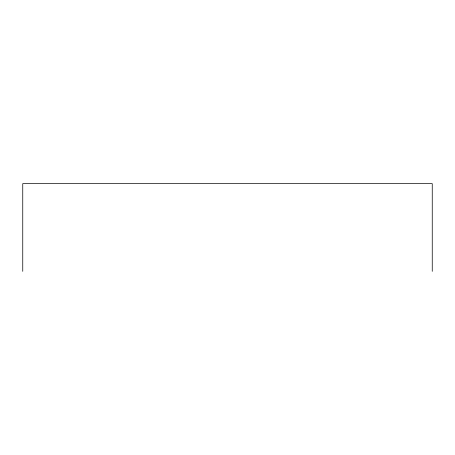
<?xml version="1.0" encoding="UTF-8"?>
<svg xmlns="http://www.w3.org/2000/svg" width="455" height="455" viewBox="0 0 455 455"><rect width="100%" height="100%" fill="white"/><g stroke="black" fill="none" stroke-linecap="round" stroke-linejoin="round"><path stroke-width="0.68" d="M432.25 271.351L432.25 183.649L22.75 183.649L22.75 271.351"/></g></svg>
